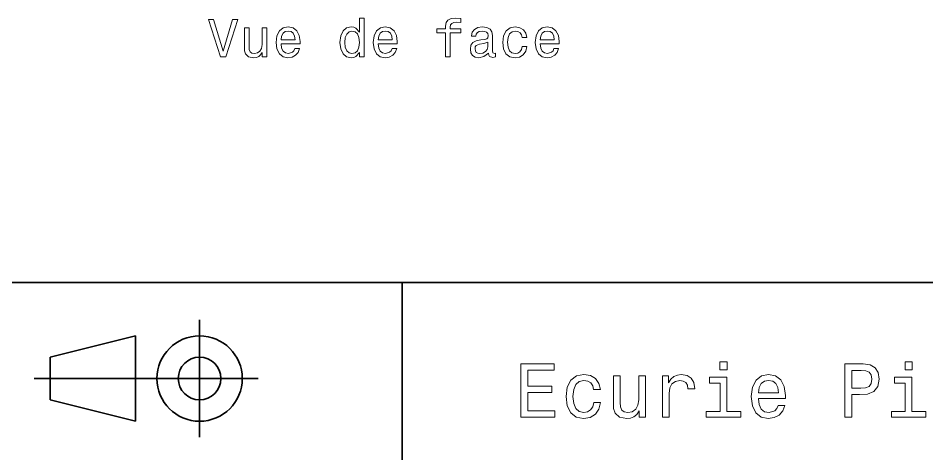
# Model space of a CAD drawing. Extents: x 0 to 297, y 0 to 210.
# Drawn here: x 126 to 211.2, y 53.9 to 94.8 of the extents above; entities that cross this region are included whole.
import ezdxf

# ---------------------------------------------------------------- set-up
doc = ezdxf.new("R2010")
doc.units = 0

msp = doc.modelspace()

# ---------------------------------------------------------------- linework, layer by layer
at = {"color": 7, "lineweight": 35}
for p, q in [((97, 70), (287, 70)), ((162, 10), (162, 70)), ((127.5, 61), (148.5, 61))]:
    msp.add_line(p, q, dxfattribs=at)
at = {"color": 7, "lineweight": 35, "ltscale": 0.275}
msp.add_line((143, 55.5), (143, 66.5), dxfattribs=at)
at = {"color": 7, "lineweight": 35, "ltscale": 0.206155}
for p, q in [((129, 63), (137, 65)), ((137, 57), (129, 59))]:
    msp.add_line(p, q, dxfattribs=at)
at = {"color": 7, "lineweight": 35, "ltscale": 0.2}
msp.add_line((137, 65), (137, 57), dxfattribs=at)
at = {"color": 7, "lineweight": 35, "ltscale": 0.1}
msp.add_line((129, 59), (129, 63), dxfattribs=at)
at = {"color": 7, "lineweight": 13}
for points in [[(146.094849, 94.654381), (145.217316, 91.673836), (144.31459, 94.654381), (143.83548, 94.654381), (144.965164, 91.149338), (145.469482, 91.149338), (146.573944, 94.654381)], [(157.981735, 91.567924), (157.981735, 91.149338), (158.425537, 91.149338), (158.425537, 94.770378), (157.986771, 94.770378), (157.986771, 93.444008), (157.64888, 93.827293), (157.442108, 93.918068), (157.205078, 93.953369), (156.776398, 93.852509), (156.443542, 93.570084), (156.226685, 93.116196), (156.151047, 92.505966), (156.226685, 91.895737), (156.443542, 91.436798), (156.776398, 91.149338), (157.205078, 91.05352), (157.442108, 91.088821), (157.653915, 91.179596)], [(166.040802, 93.388535), (166.040802, 91.149338), (166.484619, 91.149338), (166.484619, 93.388535), (167.493256, 93.388535), (167.493256, 93.766769), (166.484619, 93.766769), (166.484619, 93.933197), (166.519913, 94.134926), (166.63591, 94.271095), (166.832596, 94.351784), (167.115021, 94.38205), (167.493256, 94.361877), (167.493256, 94.745163), (167.01416, 94.770378), (166.580444, 94.724983), (166.277847, 94.588821), (166.096283, 94.351784), (166.040802, 94.013893), (166.040802, 93.766769), (165.228851, 93.766769), (165.228851, 93.388535)], [(149.297287, 93.857552), (148.853485, 93.857552), (148.853485, 92.294151), (148.803055, 91.931038), (148.656799, 91.668793), (148.429855, 91.507408), (148.132309, 91.456978), (147.895279, 91.497322), (147.743973, 91.618355), (147.658249, 91.825127), (147.638077, 92.117638), (147.638077, 93.857552), (147.194275, 93.857552), (147.194275, 92.077293), (147.209396, 91.719223), (147.305222, 91.421669), (147.597733, 91.149338), (148.066742, 91.05352), (148.318909, 91.088821), (148.535767, 91.179596), (148.722366, 91.335938), (148.873657, 91.562881), (148.873657, 91.149338), (149.297287, 91.149338)], [(150.633743, 92.37484), (152.408966, 92.37484), (152.414001, 92.581612), (152.333313, 93.161583), (152.11142, 93.595306), (151.758392, 93.857552), (151.289368, 93.953369), (150.830429, 93.852509), (150.477402, 93.570084), (150.250458, 93.111153), (150.169769, 92.505966), (150.245422, 91.885651), (150.472366, 91.431755), (150.820343, 91.149338), (151.274231, 91.05352), (151.667603, 91.11908), (151.990372, 91.29055), (152.227402, 91.562881), (152.363571, 91.925995), (151.92482, 91.925995), (151.83403, 91.724266), (151.702911, 91.572968), (151.329712, 91.451935), (151.042252, 91.507408), (150.825394, 91.683922), (150.684174, 91.971382), (150.633743, 92.359711)], [(159.741821, 92.37484), (161.517029, 92.37484), (161.522079, 92.581612), (161.441391, 93.161583), (161.219482, 93.595306), (160.866455, 93.857552), (160.39743, 93.953369), (159.938507, 93.852509), (159.58548, 93.570084), (159.358536, 93.111153), (159.277847, 92.505966), (159.353485, 91.885651), (159.580429, 91.431755), (159.928421, 91.149338), (160.382309, 91.05352), (160.775681, 91.11908), (161.09845, 91.29055), (161.33548, 91.562881), (161.471649, 91.925995), (161.032883, 91.925995), (160.942108, 91.724266), (160.810974, 91.572968), (160.43779, 91.451935), (160.150314, 91.507408), (159.933456, 91.683922), (159.792252, 91.971382), (159.741821, 92.359711)], [(170.070343, 91.502365), (170.070343, 91.487236), (170.095566, 91.315765), (170.171219, 91.194725), (170.488937, 91.098907), (170.736053, 91.139252), (170.736053, 91.482193), (170.630142, 91.467064), (170.488937, 91.532623), (170.463715, 91.734352), (170.463715, 93.136368), (170.403198, 93.494438), (170.226685, 93.746597), (169.919052, 93.897896), (169.485336, 93.953369), (169.061707, 93.892853), (168.749023, 93.721382), (168.552338, 93.454094), (168.486771, 93.101067), (168.486771, 93.070808), (168.885193, 93.070808), (168.920486, 93.282623), (169.031448, 93.433922), (169.212997, 93.524696), (169.4702, 93.559998), (169.717316, 93.534782), (169.893829, 93.459137), (169.999741, 93.328011), (170.035049, 93.146454), (170.014877, 92.934639), (169.934174, 92.828735), (169.732452, 92.778297), (169.354218, 92.737953), (168.920486, 92.647179), (168.612854, 92.485794), (168.431305, 92.233635), (168.375824, 91.860435), (168.426254, 91.52758), (168.582596, 91.280464), (168.834763, 91.124123), (169.182739, 91.068649), (169.651764, 91.174553)], [(173.222366, 92.959854), (173.661133, 92.959854), (173.570343, 93.363312), (173.353485, 93.681038), (173.015594, 93.877724), (172.576828, 93.953369), (172.092682, 93.852509), (171.724518, 93.570084), (171.492538, 93.111153), (171.41185, 92.49588), (171.487488, 91.885651), (171.714447, 91.431755), (172.07251, 91.149338), (172.561707, 91.05352), (172.995422, 91.129166), (173.333313, 91.340981), (173.565308, 91.673836), (173.666168, 92.117638), (173.242538, 92.117638), (173.166885, 91.83522), (173.025681, 91.623398), (172.823944, 91.492279), (172.576828, 91.451935), (172.269196, 91.517494), (172.047287, 91.719223), (171.911133, 92.047035), (171.865738, 92.511009), (171.911133, 92.964897), (172.052338, 93.292709), (172.279282, 93.494438), (172.576828, 93.565041), (172.839081, 93.519653), (173.035767, 93.403664), (173.166885, 93.212021)], [(174.921936, 92.37484), (176.697144, 92.37484), (176.702194, 92.581612), (176.62149, 93.161583), (176.399597, 93.595306), (176.04657, 93.857552), (175.577545, 93.953369), (175.118622, 93.852509), (174.765594, 93.570084), (174.538651, 93.111153), (174.457947, 92.505966), (174.5336, 91.885651), (174.760544, 91.431755), (175.108536, 91.149338), (175.562424, 91.05352), (175.955795, 91.11908), (176.278564, 91.29055), (176.515594, 91.562881), (176.651764, 91.925995), (176.212997, 91.925995), (176.122223, 91.724266), (175.991089, 91.572968), (175.617889, 91.451935), (175.330429, 91.507408), (175.113571, 91.683922), (174.972366, 91.971382), (174.921936, 92.359711)], [(150.633743, 92.748039), (150.689224, 93.096024), (150.825394, 93.353226), (151.032166, 93.509567), (151.304504, 93.565041), (151.571793, 93.509567), (151.778564, 93.353226), (151.904648, 93.096024), (151.950027, 92.748039)], [(157.280716, 93.554955), (157.573227, 93.484352), (157.795135, 93.287666), (157.926254, 92.959854), (157.976685, 92.505966), (157.926254, 92.047035), (157.795135, 91.719223), (157.573227, 91.517494), (157.280716, 91.451935), (157.003342, 91.517494), (156.791534, 91.719223), (156.650314, 92.052078), (156.604935, 92.505966), (156.650314, 92.954811), (156.791534, 93.282623), (157.003342, 93.484352)], [(159.741821, 92.748039), (159.797287, 93.096024), (159.933456, 93.353226), (160.140228, 93.509567), (160.412567, 93.565041), (160.679855, 93.509567), (160.886627, 93.353226), (161.012711, 93.096024), (161.058105, 92.748039)], [(174.921936, 92.748039), (174.977402, 93.096024), (175.113571, 93.353226), (175.320343, 93.509567), (175.592682, 93.565041), (175.85997, 93.509567), (176.066742, 93.353226), (176.192825, 93.096024), (176.23822, 92.748039)], [(170.019913, 92.097466), (169.959396, 91.83522), (169.798019, 91.633484), (169.555939, 91.502365), (169.258392, 91.456978), (169.066742, 91.482193), (168.930573, 91.562881), (168.844849, 91.704094), (168.819626, 91.90078), (168.839798, 92.077293), (168.920486, 92.203369), (169.243256, 92.344582), (169.651764, 92.405098), (170.019913, 92.526138)], [(173.109512, 57.381123), (176.279541, 57.381123), (176.279541, 57.986309), (173.772339, 57.986309), (173.772339, 59.679394), (176.005768, 59.679394), (176.005768, 60.277374), (173.772339, 60.277374), (173.772339, 61.775936), (176.221893, 61.775936), (176.221893, 62.381123), (173.109512, 62.381123)], [(192.439484, 62.554031), (191.769455, 62.554031), (191.769455, 61.833572), (192.439484, 61.833572)], [(203.462524, 57.381123), (204.125351, 57.381123), (204.125351, 59.492073), (204.860229, 59.492073), (205.602295, 59.528095), (206.193085, 59.780258), (206.574921, 60.270172), (206.704605, 60.940201), (206.603745, 61.559795), (206.315552, 62.013687), (205.840057, 62.287464), (205.191635, 62.381123), (203.462524, 62.381123)], [(209.788177, 62.554031), (209.118149, 62.554031), (209.118149, 61.833572), (209.788177, 61.833572)], [(179.932281, 59.967579), (180.559082, 59.967579), (180.429398, 60.543945), (180.119598, 60.997837), (179.636887, 61.278816), (179.010086, 61.386887), (178.318436, 61.242794), (177.792511, 60.839336), (177.46109, 60.183716), (177.345825, 59.304752), (177.453888, 58.432995), (177.778091, 57.78458), (178.289627, 57.381123), (178.988464, 57.244236), (179.608063, 57.352303), (180.090775, 57.6549), (180.42218, 58.130402), (180.566284, 58.764408), (179.96109, 58.764408), (179.853027, 58.36095), (179.651291, 58.058357), (179.363113, 57.871037), (179.010086, 57.8134), (178.570602, 57.907059), (178.253601, 58.195244), (178.059082, 58.663544), (177.994232, 59.326366), (178.059082, 59.974781), (178.260803, 60.443081), (178.585007, 60.731266), (179.010086, 60.83213), (179.38472, 60.767288), (179.66571, 60.601585), (179.853027, 60.327808)], [(186.380402, 57.381123), (187.014404, 57.381123), (187.014404, 59.592937), (187.079254, 60.12608), (187.273773, 60.507923), (187.590775, 60.738472), (188.015854, 60.817722), (188.332855, 60.767288), (188.570602, 60.623199), (188.714691, 60.378242), (188.765121, 60.046829), (189.406342, 60.046829), (189.319885, 60.630402), (189.082123, 61.048271), (188.685883, 61.30043), (188.145538, 61.386887), (187.778091, 61.32925), (187.46109, 61.185158), (187.180115, 60.940201), (186.956772, 60.608788), (186.956772, 61.25), (186.380402, 61.25)], [(195.37175, 59.131844), (197.907776, 59.131844), (197.914978, 59.427231), (197.799713, 60.255764), (197.482712, 60.875359), (196.978378, 61.25), (196.30835, 61.386887), (195.65274, 61.242794), (195.148407, 60.839336), (194.824203, 60.183716), (194.708923, 59.319164), (194.817001, 58.432995), (195.141205, 57.78458), (195.638321, 57.381123), (196.286743, 57.244236), (196.848694, 57.337894), (197.309799, 57.582851), (197.648407, 57.971901), (197.842941, 58.490631), (197.216141, 58.490631), (197.086456, 58.20245), (196.899139, 57.986309), (196.365997, 57.8134), (195.955322, 57.892651), (195.645538, 58.14481), (195.443802, 58.555473), (195.37175, 59.110229)], [(205.01152, 61.76873), (205.443802, 61.725502), (205.760803, 61.588615), (205.94812, 61.336452), (206.01297, 60.940201), (205.940918, 60.522331), (205.746399, 60.270172), (205.414978, 60.140488), (204.96109, 60.104465), (204.125351, 60.104465), (204.125351, 61.76873)], [(184.788177, 61.25), (184.154175, 61.25), (184.154175, 59.016571), (184.082123, 58.497837), (183.873199, 58.123196), (183.548996, 57.892651), (183.123917, 57.820602), (182.785294, 57.878242), (182.569168, 58.051151), (182.446686, 58.346542), (182.417862, 58.764408), (182.417862, 61.25), (181.783859, 61.25), (181.783859, 58.706772), (181.805481, 58.195244), (181.942368, 57.770172), (182.360229, 57.381123), (183.030258, 57.244236), (183.390488, 57.294666), (183.700287, 57.424351), (183.966858, 57.647694), (184.182999, 57.971901), (184.182999, 57.381123), (184.788177, 57.381123)], [(192.417862, 57.914265), (192.417862, 61.120316), (190.789627, 61.120316), (190.789627, 60.579971), (191.783859, 60.579971), (191.783859, 57.914265), (190.48703, 57.914265), (190.48703, 57.381123), (193.729111, 57.381123), (193.729111, 57.914265)], [(195.37175, 59.664986), (195.451004, 60.162102), (195.645538, 60.529537), (195.940918, 60.75288), (196.329971, 60.83213), (196.711807, 60.75288), (197.007202, 60.529537), (197.187317, 60.162102), (197.252167, 59.664986)], [(209.766571, 57.914265), (209.766571, 61.120316), (208.138321, 61.120316), (208.138321, 60.579971), (209.132568, 60.579971), (209.132568, 57.914265), (207.835724, 57.914265), (207.835724, 57.381123), (211.077805, 57.381123), (211.077805, 57.914265)]]:
    msp.add_lwpolyline(points, close=True, dxfattribs=at)
at = {"color": 7, "lineweight": 35}
for radius in [4, 2]:
    msp.add_circle((143, 61), radius, dxfattribs=at)

doc.saveas('drawing.dxf')
